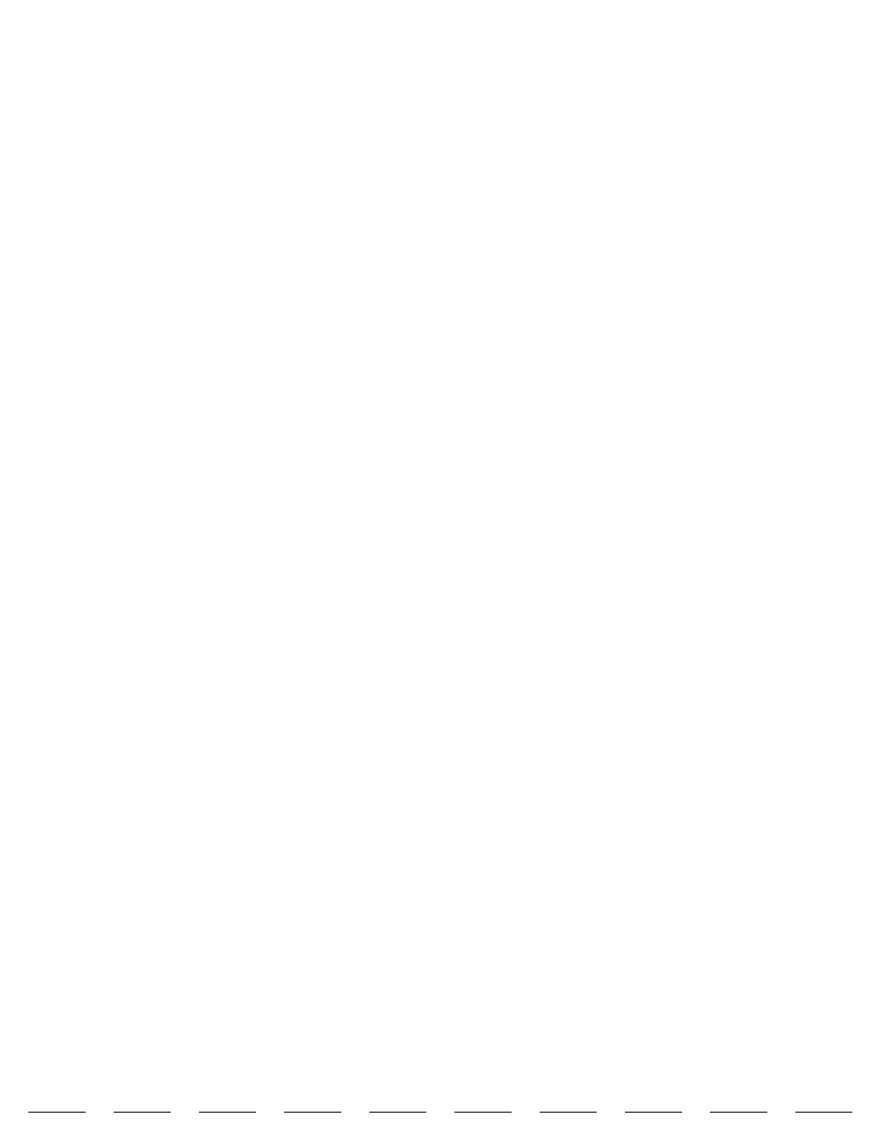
# Model space of a CAD drawing. Header units: millimetres. Extents: x -547695 to 905972, y -1055718 to 167349.
# Drawn here: x -510768 to -501339, y -931541 to -919345 of the extents above; entities that cross this region are included whole.
import ezdxf
from ezdxf.xclip import XClip

# ---------------------------------------------------------------- set-up
doc = ezdxf.new("R2010")
doc.units = ezdxf.units.MM
doc.header["$XCLIPFRAME"] = 0
doc.linetypes.add('CENTER', pattern=[50.8, 31.75, -6.35, 6.35, -6.35])
doc.linetypes.add('HIDDEN', pattern=[9.525, 6.35, -3.175])
for name, color, linetype, lineweight in [('A-GRID', 250, 'CENTER', 15), ('A-HEVY', 111, 'Continuous', 35), ('A-HIDD', 45, 'HIDDEN', 9)]:
    doc.layers.add(name, color=color, linetype=linetype, lineweight=lineweight)

# ---------------------------------------------------------------- blocks, each defined once
blk = doc.blocks.new('E56U67')
at = {"layer": 'A-GRID', "ltscale": 10}
for points in [[(-889.9, 2000), (36929.7, 2000)], [(-889.9, 1700), (36929.7, 1700)], [(-889.9, 500), (36929.7, 500)], [(-889.9, 0), (36929.7, 0)], [(-889.9, -5000), (36929.7, -5000)], [(-889.9, -5500), (36929.7, -5500)]]:
    blk.add_lwpolyline(points, dxfattribs=at)

msp = doc.modelspace()

# ---------------------------------------------------------------- linework, layer by layer
at = {"layer": 'A-HIDD', "ltscale": 100}
msp.add_lwpolyline([(-534504.2, -931541), (-496634.4, -931541)], dxfattribs=at)

# ---------------------------------------------------------------- block references
at = {"layer": 'A-HEVY'}
ref = msp.add_blockref('E56U67', (-533564.1, -921344.7), dxfattribs=at)
XClip(ref).set_block_clipping_path([(-1049.2396710984, -6490.8559245806), (22076.4773596484, 4136.6074259377)])

doc.saveas('drawing.dxf')
